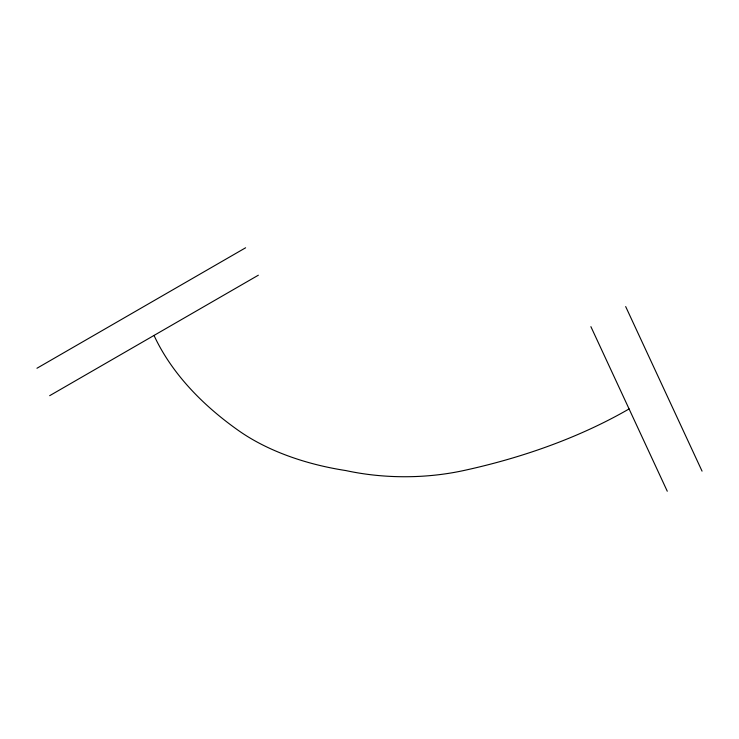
<?xml version="1.0" encoding="UTF-8"?>
<svg xmlns="http://www.w3.org/2000/svg" width="739" height="739" viewBox="0 0 739 739"><rect width="100%" height="100%" fill="white"/><g stroke="black" fill="none" stroke-linecap="round" stroke-linejoin="round"><path stroke-width="1.11" d="M36.95 368.253L245.616 247.777M49.679 395.679L258.345 275.204M625.674 306.574L702.05 471.14M590.895 326.656L667.271 491.223M629.083 408.935A466.678 269.439 0 0 1 463.722 470.531A167.347 96.615 0 0 1 345.889 470.577A208.416 120.328 0 0 1 238.642 430.634A439.511 253.745 0 0 1 154.017 335.441"/></g></svg>
